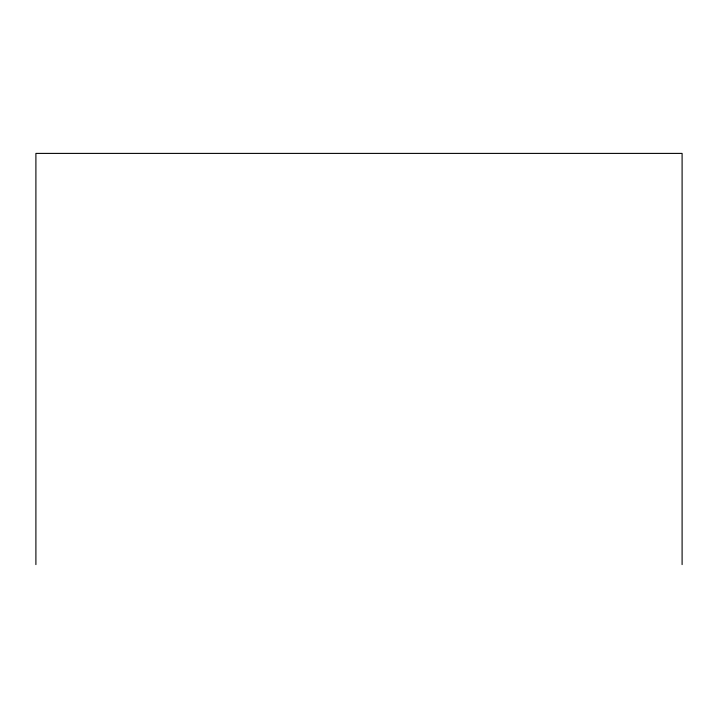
<?xml version="1.0" encoding="UTF-8"?>
<svg xmlns="http://www.w3.org/2000/svg" width="718" height="718" viewBox="0 0 718 718"><rect width="100%" height="100%" fill="white"/><g stroke="black" fill="none" stroke-linecap="round" stroke-linejoin="round"><path stroke-width="1.08" d="M682.1 564.599L682.1 153.401L35.9 153.401L35.9 564.599"/></g></svg>
